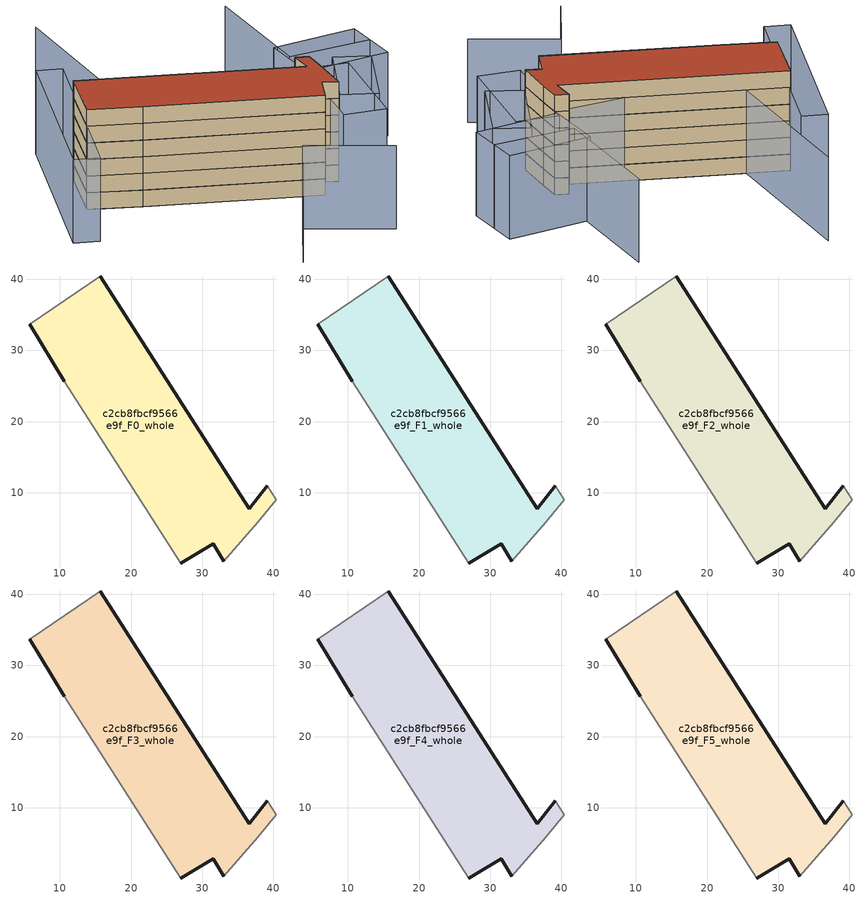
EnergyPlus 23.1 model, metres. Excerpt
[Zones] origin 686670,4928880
c2cb8fbcf9566e9f_F0_whole
 floor ground (EU_floor_Construction): 37.79,5.89 40.38,9.02 39.11,10.99 36.59,7.77 15.67,40.46 5.79,33.7 10.65,25.66 26.98,0.14 31.54,2.83 32.99,0.36 z0
 wall outside (EU_wall_Construction): 32.99,0.36 31.54,2.83 26.98,0.14 / 10.65,25.66 5.79,33.7 / 15.67,40.46 36.59,7.77 39.11,10.99 z0:3
 wall adiabatic (EU_wall_Construction): 26.98,0.14 10.65,25.66 / 5.79,33.7 15.67,40.46 / 39.11,10.99 40.38,9.02 37.79,5.89 32.99,0.36 z0:3
c2cb8fbcf9566e9f_F1_whole
 floor to c2cb8fbcf9566e9f_F0_whole (EU_floor_Construction): 37.79,5.89 40.38,9.02 39.11,10.99 36.59,7.77 15.67,40.46 5.78,33.7 10.65,25.66 26.98,0.14 31.54,2.83 32.99,0.36 z3
 wall outside (EU_wall_Construction): 32.99,0.36 31.54,2.83 26.98,0.14 / 10.65,25.66 5.79,33.7 / 15.67,40.46 36.59,7.77 39.11,10.99 z3:6
 wall adiabatic (EU_wall_Construction): 26.98,0.14 10.65,25.66 / 5.79,33.7 15.67,40.46 / 39.11,10.99 40.38,9.02 37.79,5.89 32.99,0.36 z3:6
c2cb8fbcf9566e9f_F2_whole
 floor to c2cb8fbcf9566e9f_F1_whole (EU_floor_Construction): 37.79,5.89 40.38,9.02 39.11,10.99 36.59,7.77 15.67,40.46 5.78,33.7 10.65,25.66 26.98,0.14 31.54,2.83 32.99,0.36 z6
 wall outside (EU_wall_Construction): 32.99,0.36 31.54,2.83 26.98,0.14 / 10.65,25.66 5.79,33.7 / 15.67,40.46 36.59,7.77 39.11,10.99 z6:9
 wall adiabatic (EU_wall_Construction): 26.98,0.14 10.65,25.66 / 5.79,33.7 15.67,40.46 / 39.11,10.99 40.38,9.02 37.79,5.89 32.99,0.36 z6:9
c2cb8fbcf9566e9f_F3_whole
 floor to c2cb8fbcf9566e9f_F2_whole (EU_floor_Construction): 37.79,5.89 40.38,9.02 39.11,10.99 36.59,7.77 15.67,40.46 5.78,33.7 10.65,25.66 26.98,0.14 31.54,2.83 32.99,0.36 z9
 wall outside (EU_wall_Construction): 32.99,0.36 31.54,2.83 26.98,0.14 / 10.65,25.66 5.79,33.7 / 15.67,40.46 36.59,7.77 39.11,10.99 z9:12
 wall adiabatic (EU_wall_Construction): 26.98,0.14 10.65,25.66 / 5.79,33.7 15.67,40.46 / 39.11,10.99 40.38,9.02 37.79,5.89 32.99,0.36 z9:12
c2cb8fbcf9566e9f_F4_whole
 floor to c2cb8fbcf9566e9f_F3_whole (EU_floor_Construction): 37.79,5.89 40.38,9.02 39.11,10.99 36.59,7.77 15.67,40.46 5.78,33.7 10.65,25.66 26.98,0.14 31.54,2.83 32.99,0.36 z12
 wall outside (EU_wall_Construction): 32.99,0.36 31.54,2.83 26.98,0.14 / 10.65,25.66 5.79,33.7 / 15.67,40.46 36.59,7.77 39.11,10.99 z12:15
 wall adiabatic (EU_wall_Construction): 26.98,0.14 10.65,25.66 / 5.79,33.7 15.67,40.46 / 39.11,10.99 40.38,9.02 37.79,5.89 32.99,0.36 z12:15
c2cb8fbcf9566e9f_F5_whole
 floor to c2cb8fbcf9566e9f_F4_whole (EU_floor_Construction): 37.79,5.89 40.38,9.02 39.11,10.99 36.59,7.77 15.67,40.46 5.78,33.7 10.65,25.66 26.98,0.14 31.54,2.83 32.99,0.36 z15
 wall outside (EU_wall_Construction): 32.99,0.36 31.54,2.83 26.98,0.14 / 10.65,25.66 5.79,33.7 / 15.67,40.46 36.59,7.77 39.11,10.99 z15:18
 wall adiabatic (EU_wall_Construction): 26.98,0.14 10.65,25.66 / 5.79,33.7 15.67,40.46 / 39.11,10.99 40.38,9.02 37.79,5.89 32.99,0.36 z15:18
 roof outside (EU_roof_Construction): 15.67,40.46 36.59,7.77 39.11,10.99 40.38,9.02 37.79,5.89 32.99,0.36 31.54,2.83 26.98,0.14 10.65,25.66 5.79,33.7 z18
shading: 0.9,-7.49 12.96,-2.02 / 12.96,-2.02 19.32,-16.04 / 56.7,5.29 45.11,14.62 / 45.11,14.62 59.55,32.58 / 40.38,9.02 15.68,29.49 / 15.68,29.49 38.96,57.57 / 50.89,2.46 37.54,-4.86 / 37.54,-4.86 34.42,0.83 / 34.42,0.83 47.76,8.16 / 47.76,8.16 50.89,2.46 / 27.29,-3 41.57,10.28 / 41.57,10.28 46.72,4.75 / 46.72,4.75 32.44,-8.53 / 32.44,-8.53 27.29,-3 / 47.32,18.46 59.72,9.42 / 59.72,9.42 53.28,0.57 / 53.28,0.57 40.88,9.61 / 40.88,9.61 47.32,18.46 / -7.44,30.21 23,50.51 / 23,50.51 25.5,46.76 / 25.5,46.76 -4.94,26.46 / -4.94,26.46 -7.44,30.21 z0:15
[Building]
EU S2 Campaign: North Axis=0; Terrain=City; Solar Distribution=FullExterior
[Site:Location]
Bologna: Latitude=44.5; Longitude=11.25; Time Zone=1; Elevation=37
[SizingPeriod:WeatherFileDays]
AnnualSizingPeriod: Begin Month=1; Begin Day of Month=1; End Month=12; End Day of Month=31; Day of Week for Start Day=Monday; Use Weather File Daylight Saving Period=No; Use Weather File Rain and Snow Indicators=No
[MATERIAL]
EU_InternalMass_Material: Roughness=MediumRough; Thickness=0.1; Conductivity=1; Density=1800; Specific Heat=900; Thermal Absorptance=0.9; Solar Absorptance=0.7; Visible Absorptance=0.7
[MATERIAL:NOMASS] Roughness=MediumRough; Thermal Absorptance=0.9; Solar Absorptance=0.7; Visible Absorptance=0.7
Name | Thermal Resistance
EU_wall_NoMass | 0.905828
EU_roof_NoMass | 0.37593
EU_floor_NoMass | 0.67114
[CONSTRUCTION]
EU_wall_Construction: EU_wall_NoMass
EU_roof_Construction: EU_roof_NoMass
EU_floor_Construction: EU_floor_NoMass
EU_InternalMass_Construction: EU_InternalMass_Material
[ZONE] Type=1; Multiplier=1; Ceiling Height=autocalculate; Volume=1526.59; Floor Area=autocalculate; Part of Total Floor Area=Yes
c2cb8fbcf9566e9f_F0_whole; c2cb8fbcf9566e9f_F1_whole; c2cb8fbcf9566e9f_F2_whole; c2cb8fbcf9566e9f_F3_whole; c2cb8fbcf9566e9f_F4_whole; c2cb8fbcf9566e9f_F5_whole
[INTERNALMASS] Construction=EU_InternalMass_Construction; Surface Area=508.865
Name | Zone or ZoneList
c2cb8fbcf9566e9f_F0_whole_EU_InternalMass | c2cb8fbcf9566e9f_F0_whole
c2cb8fbcf9566e9f_F1_whole_EU_InternalMass | c2cb8fbcf9566e9f_F1_whole
c2cb8fbcf9566e9f_F2_whole_EU_InternalMass | c2cb8fbcf9566e9f_F2_whole
c2cb8fbcf9566e9f_F3_whole_EU_InternalMass | c2cb8fbcf9566e9f_F3_whole
c2cb8fbcf9566e9f_F4_whole_EU_InternalMass | c2cb8fbcf9566e9f_F4_whole
c2cb8fbcf9566e9f_F5_whole_EU_InternalMass | c2cb8fbcf9566e9f_F5_whole
[OTHEREQUIPMENT] Fuel Type=Electricity; Design Level Calculation Method=Watts/Area; Power per Zone Floor Area=1; Fraction Latent=0; Fraction Radiant=0; Fraction Lost=0; Carbon Dioxide Generation Rate=0; EndUse Subcategory=EU_Step8_InternalGains
Name | Zone or ZoneList or Space or SpaceList | Schedule
EU_Step8_InternalGain_c2cb8fbcf9566e9f_F0_whole_f000 | c2cb8fbcf9566e9f_F0_whole | EU_Step8_GainSchedule_c2cb8fbcf9566e9f_F0_whole_f000
EU_Step8_InternalGain_c2cb8fbcf9566e9f_F1_whole_f000 | c2cb8fbcf9566e9f_F1_whole | EU_Step8_GainSchedule_c2cb8fbcf9566e9f_F1_whole_f000
EU_Step8_InternalGain_c2cb8fbcf9566e9f_F2_whole_f000 | c2cb8fbcf9566e9f_F2_whole | EU_Step8_GainSchedule_c2cb8fbcf9566e9f_F2_whole_f000
EU_Step8_InternalGain_c2cb8fbcf9566e9f_F3_whole_f000 | c2cb8fbcf9566e9f_F3_whole | EU_Step8_GainSchedule_c2cb8fbcf9566e9f_F3_whole_f000
EU_Step8_InternalGain_c2cb8fbcf9566e9f_F4_whole_f000 | c2cb8fbcf9566e9f_F4_whole | EU_Step8_GainSchedule_c2cb8fbcf9566e9f_F4_whole_f000
EU_Step8_InternalGain_c2cb8fbcf9566e9f_F5_whole_f000 | c2cb8fbcf9566e9f_F5_whole | EU_Step8_GainSchedule_c2cb8fbcf9566e9f_F5_whole_f000
[ZONEVENTILATION:DESIGNFLOWRATE] Schedule=EU_AlwaysOn; Design Flow Rate Calculation Method=AirChanges/Hour; Air Changes per Hour=0.73129; Ventilation Type=Natural; Fan Pressure Rise=0; Fan Total Efficiency=1; Constant Term Coefficient=1; Temperature Term Coefficient=0; Velocity Term Coefficient=0; Velocity Squared Term Coefficient=0; Minimum Indoor Temperature=-100; Maximum Indoor Temperature=100; Delta Temperature=-100; Minimum Outdoor Temperature=-100; Maximum Outdoor Temperature=100; Maximum Wind Speed=40
Name | Zone or ZoneList or Space or SpaceList
EU_ConstantAir_c2cb8fbcf9566e9f_F0_whole | c2cb8fbcf9566e9f_F0_whole
EU_ConstantAir_c2cb8fbcf9566e9f_F1_whole | c2cb8fbcf9566e9f_F1_whole
EU_ConstantAir_c2cb8fbcf9566e9f_F2_whole | c2cb8fbcf9566e9f_F2_whole
EU_ConstantAir_c2cb8fbcf9566e9f_F3_whole | c2cb8fbcf9566e9f_F3_whole
EU_ConstantAir_c2cb8fbcf9566e9f_F4_whole | c2cb8fbcf9566e9f_F4_whole
EU_ConstantAir_c2cb8fbcf9566e9f_F5_whole | c2cb8fbcf9566e9f_F5_whole
[HVACTEMPLATE:THERMOSTAT] Constant Heating Setpoint=20; Constant Cooling Setpoint=50
EU_HeatOnly_c2cb8fbcf9566e9f_F0_whole; EU_HeatOnly_c2cb8fbcf9566e9f_F1_whole; EU_HeatOnly_c2cb8fbcf9566e9f_F2_whole; EU_HeatOnly_c2cb8fbcf9566e9f_F3_whole; EU_HeatOnly_c2cb8fbcf9566e9f_F4_whole; EU_HeatOnly_c2cb8fbcf9566e9f_F5_whole
[HVACTEMPLATE:ZONE:IDEALLOADSAIRSYSTEM] System Availability Schedule=EU_AlwaysOn; Maximum Heating Supply Air Temperature=50; Minimum Cooling Supply Air Temperature=13; Maximum Heating Supply Air Humidity Ratio=0.0156; Minimum Cooling Supply Air Humidity Ratio=0.0077; Heating Limit=NoLimit; Cooling Limit=NoLimit; Heating Availability Schedule=EU_AlwaysOn; Cooling Availability Schedule=EU_CoolingOff; Dehumidification Control Type=ConstantSensibleHeatRatio; Cooling Sensible Heat Ratio=0.7; Dehumidification Setpoint=60; Humidification Control Type=None; Humidification Setpoint=30; Outdoor Air Method=None; Outdoor Air Flow Rate per Person=0.00944; Outdoor Air Flow Rate per Zone Floor Area=0; Outdoor Air Flow Rate per Zone=0; Demand Controlled Ventilation Type=None; Outdoor Air Economizer Type=NoEconomizer; Heat Recovery Type=None; Sensible Heat Recovery Effectiveness=0.7; Latent Heat Recovery Effectiveness=0.65
Name | Template Thermostat
c2cb8fbcf9566e9f_F0_whole | EU_HeatOnly_c2cb8fbcf9566e9f_F0_whole
c2cb8fbcf9566e9f_F1_whole | EU_HeatOnly_c2cb8fbcf9566e9f_F1_whole
c2cb8fbcf9566e9f_F2_whole | EU_HeatOnly_c2cb8fbcf9566e9f_F2_whole
c2cb8fbcf9566e9f_F3_whole | EU_HeatOnly_c2cb8fbcf9566e9f_F3_whole
c2cb8fbcf9566e9f_F4_whole | EU_HeatOnly_c2cb8fbcf9566e9f_F4_whole
c2cb8fbcf9566e9f_F5_whole | EU_HeatOnly_c2cb8fbcf9566e9f_F5_whole
[SIZING:ZONE] Zone Cooling Design Supply Air Temperature Input Method=SupplyAirTemperature; Zone Cooling Design Supply Air Temperature=13; Zone Heating Design Supply Air Temperature Input Method=SupplyAirTemperature; Zone Heating Design Supply Air Temperature=50; Zone Cooling Design Supply Air Humidity Ratio=0.008; Zone Heating Design Supply Air Humidity Ratio=0.008; Cooling Design Air Flow Method=DesignDay; Cooling Design Air Flow Rate=0; Cooling Minimum Air Flow per Zone Floor Area=0.000762; Cooling Minimum Air Flow=0; Cooling Minimum Air Flow Fraction=0.2; Heating Design Air Flow Method=DesignDay; Heating Design Air Flow Rate=0; Heating Maximum Air Flow per Zone Floor Area=0.002032; Heating Maximum Air Flow=0.141576; Heating Maximum Air Flow Fraction=0.3; Account for Dedicated Outdoor Air System=No; Dedicated Outdoor Air System Control Strategy=NeutralSupplyAir; Dedicated Outdoor Air Low Setpoint Temperature for Design=autosize; Dedicated Outdoor Air High Setpoint Temperature for Design=autosize; Zone Load Sizing Method=Sensible Load Only No Latent Load; Zone Latent Cooling Design Supply Air Humidity Ratio Input Method=HumidityRatioDifference; Zone Cooling Design Supply Air Humidity Ratio Difference=0.005; Zone Latent Heating Design Supply Air Humidity Ratio Input Method=HumidityRatioDifference; Zone Humidification Design Supply Air Humidity Ratio Difference=0.005
c2cb8fbcf9566e9f_F0_whole; c2cb8fbcf9566e9f_F1_whole; c2cb8fbcf9566e9f_F2_whole; c2cb8fbcf9566e9f_F3_whole; c2cb8fbcf9566e9f_F4_whole; c2cb8fbcf9566e9f_F5_whole
[SCHEDULE:CONSTANT]
Name | Hourly Value
EU_AlwaysOn | 1
EU_CoolingOff | 0
[SCHEDULE:FILE] Column Number=1; Rows to Skip at Top=0; Number of Hours of Data=8760; Column Separator=Comma; Interpolate to Timestep=No; Minutes per Item=60; Adjust Schedule for Daylight Savings=Yes
Name | File
EU_Step8_GainSchedule_c2cb8fbcf9566e9f_F0_whole_f000 | ../../schedules/c2cb8fbcf9566e9f/c2cb8fbcf9566e9f_F0_whole_f000_gain.csv
EU_Step8_GainSchedule_c2cb8fbcf9566e9f_F1_whole_f000 | ../../schedules/c2cb8fbcf9566e9f/c2cb8fbcf9566e9f_F1_whole_f000_gain.csv
EU_Step8_GainSchedule_c2cb8fbcf9566e9f_F2_whole_f000 | ../../schedules/c2cb8fbcf9566e9f/c2cb8fbcf9566e9f_F2_whole_f000_gain.csv
EU_Step8_GainSchedule_c2cb8fbcf9566e9f_F3_whole_f000 | ../../schedules/c2cb8fbcf9566e9f/c2cb8fbcf9566e9f_F3_whole_f000_gain.csv
EU_Step8_GainSchedule_c2cb8fbcf9566e9f_F4_whole_f000 | ../../schedules/c2cb8fbcf9566e9f/c2cb8fbcf9566e9f_F4_whole_f000_gain.csv
EU_Step8_GainSchedule_c2cb8fbcf9566e9f_F5_whole_f000 | ../../schedules/c2cb8fbcf9566e9f/c2cb8fbcf9566e9f_F5_whole_f000_gain.csv
